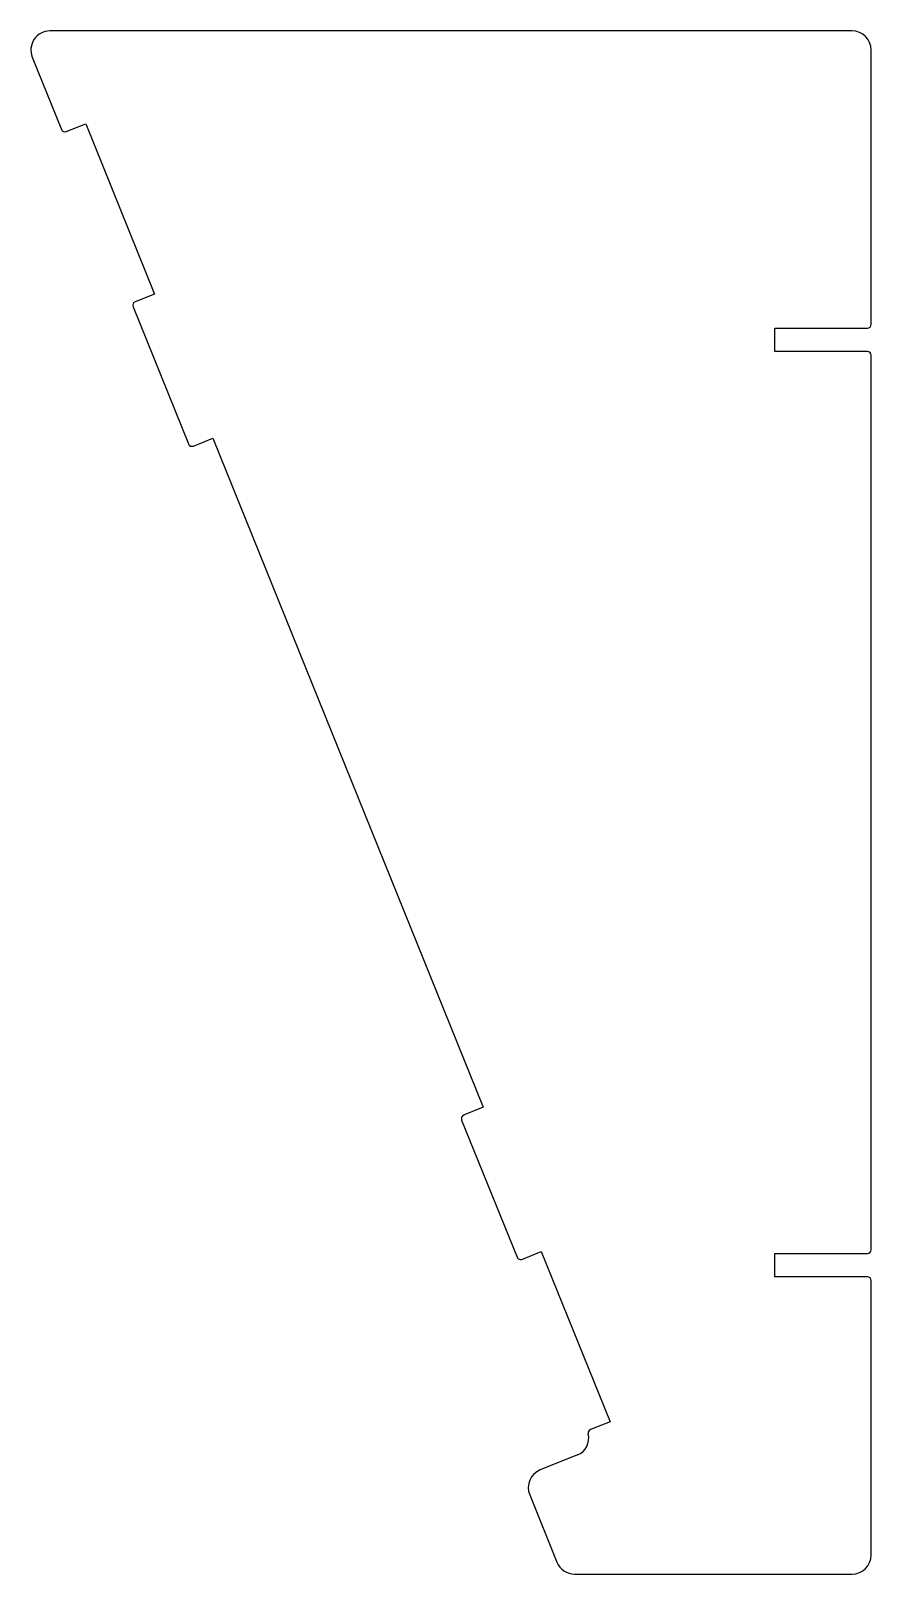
# Model space of a CAD drawing. Header units: millimetres. Extents: x -68 to 68, y -125 to 125.
import ezdxf

# ---------------------------------------------------------------- set-up
doc = ezdxf.new("R2010")
doc.units = ezdxf.units.MM
doc.layers.add('PERIMETER', color=5, linetype='CONTINUOUS')

msp = doc.modelspace()

# ---------------------------------------------------------------- linework, layer by layer
at = {"layer": 'PERIMETER'}
for p, q in [((65.22, 125.1), (-64.84, 125.1)), ((-67.71, 120.84), (-62.97, 109.1)), ((68.32, 77.5), (68.32, 122)), ((-62.19, 108.77), (-59.04, 110.04)), ((-59.04, 110.04), (-47.89, 82.44)), ((-51.37, 80.38), (-42.38, 58.13)), ((-47.89, 82.44), (-51.04, 81.17)), ((52.69, 73.1), (52.69, 76.9)), ((52.69, 76.9), (67.72, 76.9)), ((67.72, 73.1), (52.69, 73.1)), ((68.32, -72.5), (68.32, 72.5)), ((-41.59, 57.79), (-38.44, 59.07)), ((-38.44, 59.07), (5.39, -49.42)), ((5.39, -49.42), (2.24, -50.7)), ((1.91, -51.48), (10.9, -73.73)), ((11.68, -74.07), (14.83, -72.8)), ((14.83, -72.8), (25.98, -100.4)), ((52.69, -76.9), (52.69, -73.1)), ((52.69, -73.1), (67.72, -73.1)), ((67.72, -76.9), (52.69, -76.9)), ((68.32, -122), (68.32, -77.5)), ((25.98, -100.4), (22.8, -101.68)), ((20.71, -105.76), (14.67, -108.21)), ((12.95, -112.25), (17.36, -123.16)), ((20.24, -125.1), (65.22, -125.1))]:
    msp.add_line(p, q, dxfattribs=at)
for centre, radius, start, end in [((-64.84, 122), 3.1, 90, 202), ((65.22, 122), 3.1, 0, 90), ((-62.41, 109.33), 0.603, 202, 292), ((-50.81, 80.61), 0.603, 112, 202), ((67.72, 77.5), 0.604, 270, 360), ((67.72, 72.5), 0.604, 0, 90), ((-41.82, 58.35), 0.603, 202, 292), ((2.47, -51.26), 0.604, 112, 202), ((67.72, -72.5), 0.603, -90, 0), ((11.46, -73.51), 0.603, 202, 292), ((67.72, -77.5), 0.603, 0, 90), ((19.63, -103.08), 2.9, -68, 13.7868), ((23.03, -102.24), 0.603, 112, 193.7868), ((15.83, -111.08), 3.1, 112, 202), ((65.22, -122), 3.1, -90, 0), ((20.24, -122), 3.1, 202, 270)]:
    msp.add_arc(centre, radius, start, end, dxfattribs=at)

doc.saveas('drawing.dxf')
